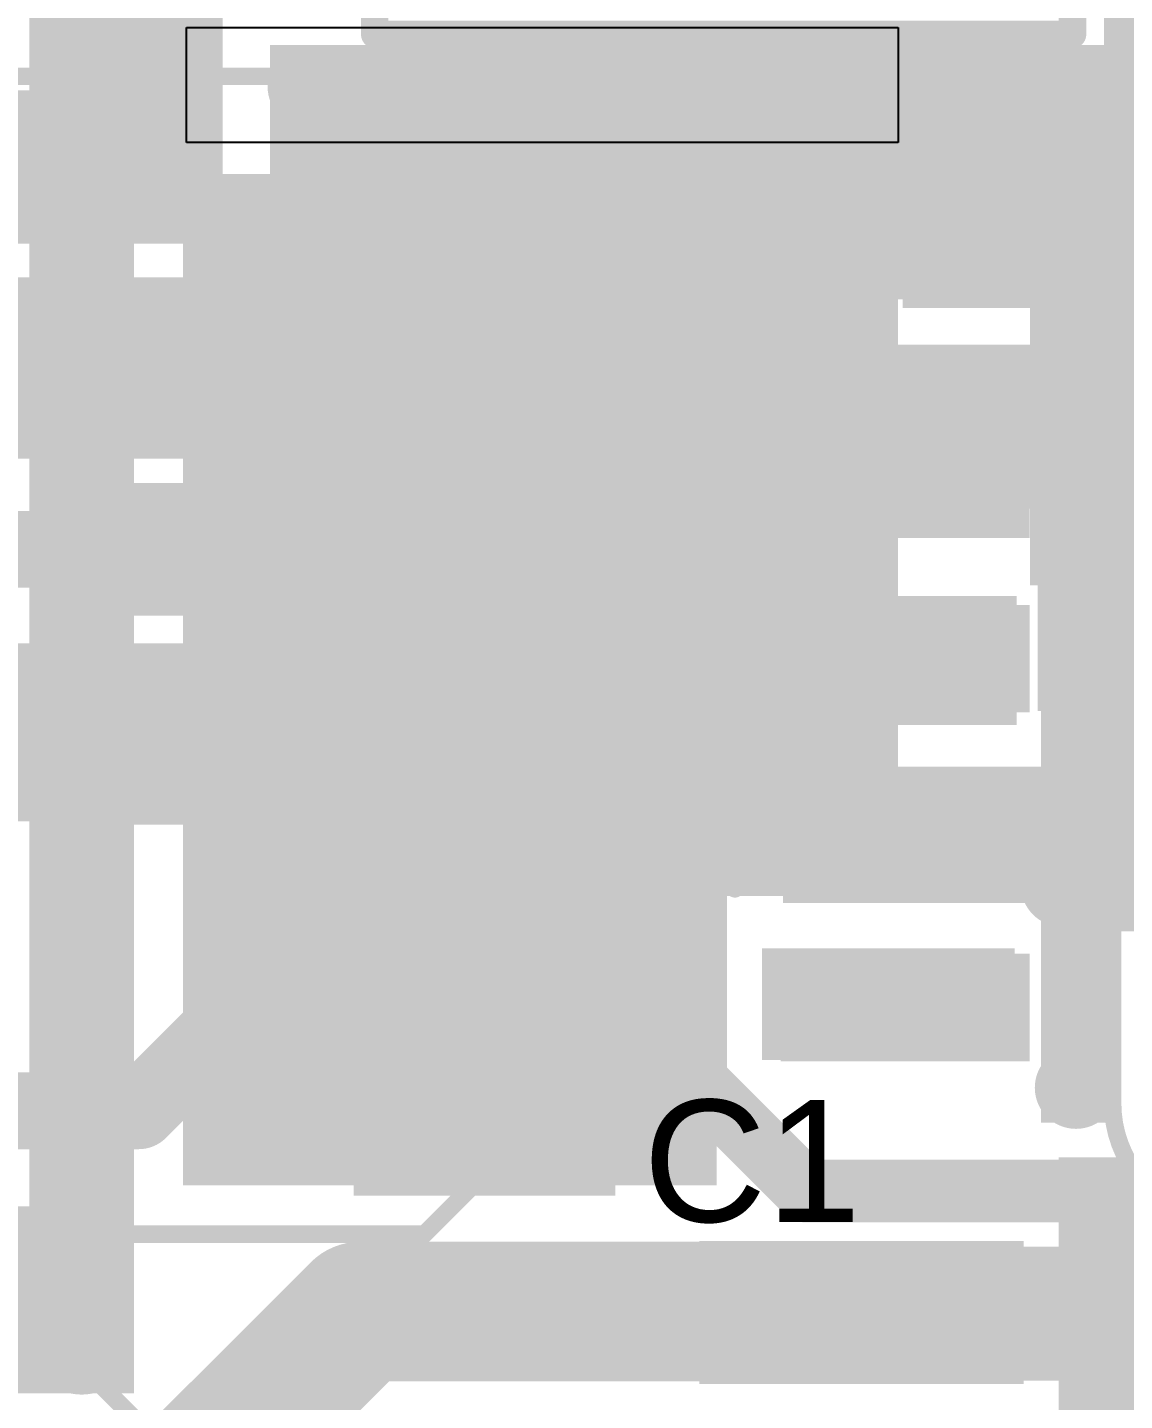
# Model space of a CAD drawing. Header units: millimetres. Extents: x -1.41 to 1.41, y -0.13 to 2.68.
# Drawn here: x -0.0895 to 0.2249, y 1.9223 to 2.316 of the extents above; entities that cross this region are included whole.
import ezdxf

# ---------------------------------------------------------------- set-up
doc = ezdxf.new("R2010")
doc.units = ezdxf.units.MM
doc.header["$MEASUREMENT"] = 0
for name, color, linetype in [('BottomLayer', 5, 'Continuous'), ('BottomPaste', 16, 'Continuous'), ('BottomSolder', 6, 'Continuous'), ('Mechanical2', 216, 'Continuous'), ('MultiLayer', 9, 'Continuous'), ('PadHoleLayer', 156, 'Continuous'), ('TopLayer', 1, 'Continuous'), ('TopOverlay', 2, 'Continuous'), ('TopPaste', 8, 'Continuous'), ('TopSolder', 216, 'Continuous'), ('ViaHoleLayer', 16, 'Continuous')]:
    doc.layers.add(name, color=color, linetype=linetype)
doc.styles.add('Arial', font='', dxfattribs={"height": 0.2})
doc.styles.get('Arial').set_extended_font_data('Arial')

# ---------------------------------------------------------------- blocks, each defined once
blk = doc.blocks.new('EEEFT1H221AP_2')
at = {"layer": 'TopLayer'}
blk.add_hatch(color=1, dxfattribs=at).paths.add_polyline_path([(-0.2185, 0.03937), (-0.06102, 0.03937), (-0.06102, -0.03937), (-0.2185, -0.03937)])
at = {"layer": 'TopPaste'}
blk.add_hatch(color=8, dxfattribs=at).paths.add_polyline_path([(-0.2185, 0.03937), (-0.06102, 0.03937), (-0.06102, -0.03937), (-0.2185, -0.03937)])
at = {"layer": 'TopSolder'}
blk.add_hatch(color=216, dxfattribs=at).paths.add_polyline_path([(-0.2225, 0.04337), (-0.05702, 0.04337), (-0.05702, -0.04337), (-0.2225, -0.04337)])
at = {"layer": 'TopOverlay', "const_width": 0.005}
for points in [[(-0.095, 0.166), (-0.165, 0.096)], [(0.136, 0.166), (-0.095, 0.166)], [(-0.165, 0.096), (-0.165, 0.05)], [(-0.184, 0.067), (-0.184, 0.049)], [(-0.175, 0.058), (-0.193, 0.058)], [(-0.165, -0.05), (-0.165, -0.096)], [(-0.095, -0.166), (-0.165, -0.096)], [(0.136, -0.166), (-0.095, -0.166)]]:
    blk.add_lwpolyline(points, dxfattribs=at)
at = {"layer": 'TopOverlay', "const_width": 0.0025}
for points in [[(-0.09625, 0.166, 1), (-0.09375, 0.166, 1)], [(-0.09625, 0.166, 1), (-0.09375, 0.166, 1)], [(-0.16625, 0.096, 1), (-0.16375, 0.096, 1)], [(-0.16625, 0.096, 1), (-0.16375, 0.096, 1)], [(-0.18525, 0.067, 1), (-0.18275, 0.067, 1)], [(-0.19425, 0.058, 1), (-0.19175, 0.058, 1)], [(-0.17625, 0.058, 1), (-0.17375, 0.058, 1)], [(-0.18525, 0.049, 1), (-0.18275, 0.049, 1)], [(-0.16625, 0.05, 1), (-0.16375, 0.05, 1)], [(-0.16625, -0.05, 1), (-0.16375, -0.05, 1)], [(-0.16625, -0.096, 1), (-0.16375, -0.096, 1)], [(-0.16625, -0.096, 1), (-0.16375, -0.096, 1)], [(-0.09625, -0.166, 1), (-0.09375, -0.166, 1)], [(-0.09625, -0.166, 1), (-0.09375, -0.166, 1)]]:
    blk.add_lwpolyline(points, format="xyb", close=True, dxfattribs=at)
blk = doc.blocks.new('HDR1X2_8')
at = {"layer": 'BottomLayer'}
blk.add_hatch(color=5, dxfattribs=at).paths.add_polyline_path([(-0.02953, 0.02953), (0.02953, 0.02953), (0.02953, -0.02953), (-0.02953, -0.02953)])
h = blk.add_hatch(color=5, dxfattribs=at)
edge = h.paths.add_edge_path()
edge.add_arc((0.1, 0), 0.02953, 0, 360)
at = {"layer": 'BottomSolder'}
blk.add_hatch(color=6, dxfattribs=at).paths.add_polyline_path([(-0.03353, 0.03353), (0.03353, 0.03353), (0.03353, -0.03353), (-0.03353, -0.03353)])
h = blk.add_hatch(color=6, dxfattribs=at)
edge = h.paths.add_edge_path()
edge.add_arc((0.1, 0), 0.03353, 0, 360)
at = {"layer": 'MultiLayer'}
blk.add_hatch(color=9, dxfattribs=at).paths.add_polyline_path([(-0.02953, 0.02953), (0.02953, 0.02953), (0.02953, -0.02953), (-0.02953, -0.02953)])
h = blk.add_hatch(color=9, dxfattribs=at)
edge = h.paths.add_edge_path()
edge.add_arc((0.1, 0), 0.02953, 0, 360)
at = {"layer": 'PadHoleLayer'}
h = blk.add_hatch(color=156, dxfattribs=at)
edge = h.paths.add_edge_path()
edge.add_arc((0, 0), 0.01772, 0, 360)
h = blk.add_hatch(color=156, dxfattribs=at)
edge = h.paths.add_edge_path()
edge.add_arc((0.1, 0), 0.01772, 0, 360)
at = {"layer": 'TopLayer'}
blk.add_hatch(color=1, dxfattribs=at).paths.add_polyline_path([(-0.02953, 0.02953), (0.02953, 0.02953), (0.02953, -0.02953), (-0.02953, -0.02953)])
h = blk.add_hatch(color=1, dxfattribs=at)
edge = h.paths.add_edge_path()
edge.add_arc((0.1, 0), 0.02953, 0, 360)
at = {"layer": 'TopSolder'}
blk.add_hatch(color=216, dxfattribs=at).paths.add_polyline_path([(-0.03353, 0.03353), (0.03353, 0.03353), (0.03353, -0.03353), (-0.03353, -0.03353)])
h = blk.add_hatch(color=216, dxfattribs=at)
edge = h.paths.add_edge_path()
edge.add_arc((0.1, 0), 0.03353, 0, 360)
at = {"layer": 'TopOverlay', "const_width": 0.00787}
for points in [[(-0.05, 0.05), (-0.05, -0.05)], [(0.15, 0.05), (-0.05, 0.05)], [(0.15, 0.05), (0.15, -0.05)], [(0.15, -0.05), (-0.05, -0.05)]]:
    blk.add_lwpolyline(points, dxfattribs=at)
at = {"layer": 'TopOverlay', "const_width": 0.00394}
for points in [[(-0.05197, 0.05, 1), (-0.04803, 0.05, 1)], [(-0.05197, 0.05, 1), (-0.04803, 0.05, 1)], [(0.14803, 0.05, 1), (0.15197, 0.05, 1)], [(0.14803, 0.05, 1), (0.15197, 0.05, 1)], [(-0.05197, -0.05, 1), (-0.04803, -0.05, 1)], [(-0.05197, -0.05, 1), (-0.04803, -0.05, 1)], [(0.14803, -0.05, 1), (0.15197, -0.05, 1)], [(0.14803, -0.05, 1), (0.15197, -0.05, 1)]]:
    blk.add_lwpolyline(points, format="xyb", close=True, dxfattribs=at)
blk = doc.blocks.new('SMA_B_11')
at = {"layer": 'BottomLayer'}
for points in [[(-0.12795, 0.03346), (-0.02953, 0.03346), (-0.02953, -0.03346), (-0.12795, -0.03346)], [(0.02953, 0.03346), (0.12795, 0.03346), (0.12795, -0.03346), (0.02953, -0.03346)]]:
    blk.add_hatch(color=5, dxfattribs=at).paths.add_polyline_path(points)
at = {"layer": 'BottomPaste'}
for points in [[(-0.12795, 0.03346), (-0.02953, 0.03346), (-0.02953, -0.03346), (-0.12795, -0.03346)], [(0.02953, 0.03346), (0.12795, 0.03346), (0.12795, -0.03346), (0.02953, -0.03346)]]:
    blk.add_hatch(color=16, dxfattribs=at).paths.add_polyline_path(points)
at = {"layer": 'BottomSolder'}
for points in [[(-0.13195, 0.03746), (-0.02553, 0.03746), (-0.02553, -0.03746), (-0.13195, -0.03746)], [(0.02553, 0.03746), (0.13195, 0.03746), (0.13195, -0.03746), (0.02553, -0.03746)]]:
    blk.add_hatch(color=6, dxfattribs=at).paths.add_polyline_path(points)
blk = doc.blocks.new('8_HTSOP_J_B_15')
at = {"layer": 'BottomLayer'}
for points in [[(-0.13622, 0.08642), (-0.07283, 0.08642), (-0.07283, 0.06358), (-0.13622, 0.06358)], [(0.07283, 0.08642), (0.13622, 0.08642), (0.13622, 0.06358), (0.07283, 0.06358)], [(0.03937, 0.04921), (0.03937, -0.04921), (-0.03937, -0.04921), (-0.03937, 0.04921)], [(-0.13622, 0.03642), (-0.07283, 0.03642), (-0.07283, 0.01358), (-0.13622, 0.01358)], [(0.07283, 0.03642), (0.13622, 0.03642), (0.13622, 0.01358), (0.07283, 0.01358)], [(-0.13622, -0.01358), (-0.07283, -0.01358), (-0.07283, -0.03642), (-0.13622, -0.03642)], [(0.07283, -0.01358), (0.13622, -0.01358), (0.13622, -0.03642), (0.07283, -0.03642)], [(-0.13622, -0.06358), (-0.07283, -0.06358), (-0.07283, -0.08642), (-0.13622, -0.08642)], [(0.07283, -0.06358), (0.13622, -0.06358), (0.13622, -0.08642), (0.07283, -0.08642)]]:
    blk.add_hatch(color=5, dxfattribs=at).paths.add_polyline_path(points)
at = {"layer": 'BottomPaste'}
for points in [[(-0.13622, 0.08642), (-0.07283, 0.08642), (-0.07283, 0.06358), (-0.13622, 0.06358)], [(0.07283, 0.08642), (0.13622, 0.08642), (0.13622, 0.06358), (0.07283, 0.06358)], [(-0.13622, 0.03642), (-0.07283, 0.03642), (-0.07283, 0.01358), (-0.13622, 0.01358)], [(0.07283, 0.03642), (0.13622, 0.03642), (0.13622, 0.01358), (0.07283, 0.01358)], [(-0.13622, -0.01358), (-0.07283, -0.01358), (-0.07283, -0.03642), (-0.13622, -0.03642)], [(0.07283, -0.01358), (0.13622, -0.01358), (0.13622, -0.03642), (0.07283, -0.03642)], [(-0.13622, -0.06358), (-0.07283, -0.06358), (-0.07283, -0.08642), (-0.13622, -0.08642)], [(0.07283, -0.06358), (0.13622, -0.06358), (0.13622, -0.08642), (0.07283, -0.08642)]]:
    blk.add_hatch(color=16, dxfattribs=at).paths.add_polyline_path(points)
at = {"layer": 'BottomSolder'}
for points in [[(-0.14022, 0.09042), (-0.06883, 0.09042), (-0.06883, 0.05958), (-0.14022, 0.05958)], [(0.06883, 0.09042), (0.14022, 0.09042), (0.14022, 0.05958), (0.06883, 0.05958)], [(0.04337, 0.05321), (0.04337, -0.05321), (-0.04337, -0.05321), (-0.04337, 0.05321)], [(-0.14022, 0.04042), (-0.06883, 0.04042), (-0.06883, 0.00958), (-0.14022, 0.00958)], [(0.06883, 0.04042), (0.14022, 0.04042), (0.14022, 0.00958), (0.06883, 0.00958)], [(-0.14022, -0.00958), (-0.06883, -0.00958), (-0.06883, -0.04042), (-0.14022, -0.04042)], [(0.06883, -0.00958), (0.14022, -0.00958), (0.14022, -0.04042), (0.06883, -0.04042)], [(-0.14022, -0.05958), (-0.06883, -0.05958), (-0.06883, -0.09042), (-0.14022, -0.09042)], [(0.06883, -0.05958), (0.14022, -0.05958), (0.14022, -0.09042), (0.06883, -0.09042)]]:
    blk.add_hatch(color=6, dxfattribs=at).paths.add_polyline_path(points)
at = {"layer": 'BottomPaste'}
for p, q in [((0.025, 0.03032), (-0.025, 0.03032)), ((-0.025, 0.03032), (-0.025, -0.03032)), ((0.025, -0.03032), (0.025, 0.03032)), ((-0.025, -0.03032), (0.025, -0.03032))]:
    blk.add_line(p, q, dxfattribs=at)
blk = doc.blocks.new('C___0603_B_50')
at = {"layer": 'BottomLayer'}
for points in [[(-0.045, -0.0175), (-0.045, 0.0175), (-0.015, 0.0175), (-0.015, -0.0175)], [(0.015, -0.0175), (0.015, 0.0175), (0.045, 0.0175), (0.045, -0.0175)]]:
    blk.add_hatch(color=5, dxfattribs=at).paths.add_polyline_path(points)
at = {"layer": 'BottomPaste'}
for points in [[(-0.045, -0.0175), (-0.045, 0.0175), (-0.015, 0.0175), (-0.015, -0.0175)], [(0.015, -0.0175), (0.015, 0.0175), (0.045, 0.0175), (0.045, -0.0175)]]:
    blk.add_hatch(color=16, dxfattribs=at).paths.add_polyline_path(points)
at = {"layer": 'BottomSolder'}
for points in [[(-0.04736, -0.01986), (-0.04736, 0.01986), (-0.01264, 0.01986), (-0.01264, -0.01986)], [(0.01264, -0.01986), (0.01264, 0.01986), (0.04736, 0.01986), (0.04736, -0.01986)]]:
    blk.add_hatch(color=6, dxfattribs=at).paths.add_polyline_path(points)
blk = doc.blocks.new('C___0402_B_52')
at = {"layer": 'BottomLayer'}
for points in [[(-0.0095, 0.0125), (-0.0095, -0.0125), (-0.0275, -0.0125), (-0.0275, 0.0125)], [(0.0275, 0.0125), (0.0275, -0.0125), (0.0095, -0.0125), (0.0095, 0.0125)]]:
    blk.add_hatch(color=5, dxfattribs=at).paths.add_polyline_path(points)
at = {"layer": 'BottomPaste'}
for points in [[(-0.0095, 0.0125), (-0.0095, -0.0125), (-0.0275, -0.0125), (-0.0275, 0.0125)], [(0.0275, 0.0125), (0.0275, -0.0125), (0.0095, -0.0125), (0.0095, 0.0125)]]:
    blk.add_hatch(color=16, dxfattribs=at).paths.add_polyline_path(points)
at = {"layer": 'BottomSolder'}
for points in [[(-0.00714, 0.01486), (-0.00714, -0.01486), (-0.02986, -0.01486), (-0.02986, 0.01486)], [(0.02986, 0.01486), (0.02986, -0.01486), (0.00714, -0.01486), (0.00714, 0.01486)]]:
    blk.add_hatch(color=6, dxfattribs=at).paths.add_polyline_path(points)
blk = doc.blocks.new('C___0603_B_54')
at = {"layer": 'BottomLayer'}
for points in [[(-0.045, -0.0175), (-0.045, 0.0175), (-0.015, 0.0175), (-0.015, -0.0175)], [(0.015, -0.0175), (0.015, 0.0175), (0.045, 0.0175), (0.045, -0.0175)]]:
    blk.add_hatch(color=5, dxfattribs=at).paths.add_polyline_path(points)
at = {"layer": 'BottomPaste'}
for points in [[(-0.045, -0.0175), (-0.045, 0.0175), (-0.015, 0.0175), (-0.015, -0.0175)], [(0.015, -0.0175), (0.015, 0.0175), (0.045, 0.0175), (0.045, -0.0175)]]:
    blk.add_hatch(color=16, dxfattribs=at).paths.add_polyline_path(points)
at = {"layer": 'BottomSolder'}
for points in [[(-0.04736, -0.01986), (-0.04736, 0.01986), (-0.01264, 0.01986), (-0.01264, -0.01986)], [(0.01264, -0.01986), (0.01264, 0.01986), (0.04736, 0.01986), (0.04736, -0.01986)]]:
    blk.add_hatch(color=6, dxfattribs=at).paths.add_polyline_path(points)
blk = doc.blocks.new('C___0603_B_55')
at = {"layer": 'BottomLayer'}
for points in [[(-0.045, -0.0175), (-0.045, 0.0175), (-0.015, 0.0175), (-0.015, -0.0175)], [(0.015, -0.0175), (0.015, 0.0175), (0.045, 0.0175), (0.045, -0.0175)]]:
    blk.add_hatch(color=5, dxfattribs=at).paths.add_polyline_path(points)
at = {"layer": 'BottomPaste'}
for points in [[(-0.045, -0.0175), (-0.045, 0.0175), (-0.015, 0.0175), (-0.015, -0.0175)], [(0.015, -0.0175), (0.015, 0.0175), (0.045, 0.0175), (0.045, -0.0175)]]:
    blk.add_hatch(color=16, dxfattribs=at).paths.add_polyline_path(points)
at = {"layer": 'BottomSolder'}
for points in [[(-0.04736, -0.01986), (-0.04736, 0.01986), (-0.01264, 0.01986), (-0.01264, -0.01986)], [(0.01264, -0.01986), (0.01264, 0.01986), (0.04736, 0.01986), (0.04736, -0.01986)]]:
    blk.add_hatch(color=6, dxfattribs=at).paths.add_polyline_path(points)
blk = doc.blocks.new('SLF12575T_221M1R3_PF_127')
at = {"layer": 'TopLayer'}
blk.add_hatch(color=1, dxfattribs=at).paths.add_polyline_path([(0.16732, 0.06299), (0.26969, 0.06299), (0.26969, -0.06299), (0.16732, -0.06299)])
at = {"layer": 'TopPaste'}
blk.add_hatch(color=8, dxfattribs=at).paths.add_polyline_path([(0.16732, 0.06299), (0.26969, 0.06299), (0.26969, -0.06299), (0.16732, -0.06299)])
at = {"layer": 'TopSolder'}
blk.add_hatch(color=216, dxfattribs=at).paths.add_polyline_path([(0.16332, 0.06699), (0.27369, 0.06699), (0.27369, -0.06699), (0.16332, -0.06699)])
at = {"layer": 'TopOverlay', "const_width": 0.005}
blk.add_lwpolyline([(0.217, 0.249, -0.414214), (0.25, 0.215)], format="xyb", dxfattribs=at)
for points in [[(0.25, 0.215), (0.25, 0.081)], [(0.25, -0.081), (0.25, -0.215)]]:
    blk.add_lwpolyline(points, dxfattribs=at)
at = {"layer": 'TopOverlay', "const_width": 0.0025}
for points in [[(0.24875, 0.215, 1), (0.25125, 0.215, 1)], [(0.24875, 0.215, 1), (0.25125, 0.215, 1)], [(0.24875, 0.081, 1), (0.25125, 0.081, 1)], [(0.24875, -0.081, 1), (0.25125, -0.081, 1)]]:
    blk.add_lwpolyline(points, format="xyb", close=True, dxfattribs=at)
blk = doc.blocks.new('PRT_10474_129')
at = {"layer": 'TopOverlay', "const_width": 0.005}
for points in [[(-0.318, 0.057), (-0.266, 0.109)], [(-0.318, -0.052), (-0.318, 0.057)]]:
    blk.add_lwpolyline(points, dxfattribs=at)
at = {"layer": 'TopOverlay', "const_width": 0.0025}
blk.add_lwpolyline([(-0.31925, 0.057, 1), (-0.31675, 0.057, 1)], format="xyb", close=True, dxfattribs=at)
blk.add_lwpolyline([(-0.31925, 0.057, 1), (-0.31675, 0.057, 1)], format="xyb", close=True, dxfattribs=at)
blk = doc.blocks.new('R__0603_B_144')
at = {"layer": 'BottomLayer'}
for points in [[(-0.045, -0.0175), (-0.045, 0.0175), (-0.015, 0.0175), (-0.015, -0.0175)], [(0.015, -0.0175), (0.015, 0.0175), (0.045, 0.0175), (0.045, -0.0175)]]:
    blk.add_hatch(color=5, dxfattribs=at).paths.add_polyline_path(points)
at = {"layer": 'BottomPaste'}
for points in [[(-0.045, -0.0175), (-0.045, 0.0175), (-0.015, 0.0175), (-0.015, -0.0175)], [(0.015, -0.0175), (0.015, 0.0175), (0.045, 0.0175), (0.045, -0.0175)]]:
    blk.add_hatch(color=16, dxfattribs=at).paths.add_polyline_path(points)
at = {"layer": 'BottomSolder'}
for points in [[(-0.049, -0.0215), (-0.049, 0.0215), (-0.011, 0.0215), (-0.011, -0.0215)], [(0.011, -0.0215), (0.011, 0.0215), (0.049, 0.0215), (0.049, -0.0215)]]:
    blk.add_hatch(color=6, dxfattribs=at).paths.add_polyline_path(points)
blk = doc.blocks.new('R__0603_B_146')
at = {"layer": 'BottomLayer'}
for points in [[(-0.045, -0.0175), (-0.045, 0.0175), (-0.015, 0.0175), (-0.015, -0.0175)], [(0.015, -0.0175), (0.015, 0.0175), (0.045, 0.0175), (0.045, -0.0175)]]:
    blk.add_hatch(color=5, dxfattribs=at).paths.add_polyline_path(points)
at = {"layer": 'BottomPaste'}
for points in [[(-0.045, -0.0175), (-0.045, 0.0175), (-0.015, 0.0175), (-0.015, -0.0175)], [(0.015, -0.0175), (0.015, 0.0175), (0.045, 0.0175), (0.045, -0.0175)]]:
    blk.add_hatch(color=16, dxfattribs=at).paths.add_polyline_path(points)
at = {"layer": 'BottomSolder'}
for points in [[(-0.049, -0.0215), (-0.049, 0.0215), (-0.011, 0.0215), (-0.011, -0.0215)], [(0.011, -0.0215), (0.011, 0.0215), (0.049, 0.0215), (0.049, -0.0215)]]:
    blk.add_hatch(color=6, dxfattribs=at).paths.add_polyline_path(points)

msp = doc.modelspace()

# ---------------------------------------------------------------- hatches: boundary and pattern name
at = {"layer": 'BottomLayer'}
for points in [[(-0.03355, 2.26727), (-0.03355, 2.36327), (-0.086, 2.36327), (-0.086, 2.26727)], [(-0.02, 2.238), (0.291, 2.238), (0.291, 2.311), (-0.02, 2.311)], [(-0.21171, 2.254), (-0.03371, 2.254), (-0.03371, 2.298), (-0.21171, 2.298)], [(-0.08, 2.28137), (-0.03371, 2.28137), (-0.03371, 2.29802), (-0.08, 2.29802)], [(-0.13071, 2.19237), (-0.03471, 2.19237), (-0.03471, 2.24437), (-0.13071, 2.24437)], [(-0.017, 2.178), (0.22, 2.178), (0.22, 2.225), (-0.017, 2.225)], [(0.201, 2.002), (0.22, 2.002), (0.22, 2.217), (0.201, 2.217)], [(0.004, 1.981), (0.079, 1.981), (0.079, 2.166), (0.004, 2.166)], [(0.086, 2.116), (0.194, 2.116), (0.194, 2.153), (0.086, 2.153)], [(-0.13271, 2.08837), (-0.03671, 2.08837), (-0.03671, 2.13937), (-0.13271, 2.13937)], [(0.127, 2.065), (0.215, 2.065), (0.215, 2.104), (0.127, 2.104)], [(0.121, 2.052), (0.121, 2.01996), (0.19343, 2.01996), (0.19343, 2.052)], [(-0.166, 1.92437), (-0.059, 1.92437), (-0.059, 1.978), (-0.166, 1.978)], [(0.102, 1.928), (0.46829, 1.928), (0.46829, 1.96637), (0.102, 1.96637)], [(-0.21971, 1.92437), (-0.07671, 1.92437), (-0.07671, 1.96), (-0.21971, 1.96)]]:
    msp.add_hatch(color=5, dxfattribs=at).paths.add_polyline_path(points)
h = msp.add_hatch(color=5, dxfattribs=at)
edge = h.paths.add_edge_path()
edge.add_arc((-0.0089, 2.299), 0.01181, 0, 360)
h = msp.add_hatch(color=5, dxfattribs=at)
edge = h.paths.add_edge_path()
edge.add_arc((0.01541, 2.299), 0.01181, 0, 360)
h = msp.add_hatch(color=5, dxfattribs=at)
edge = h.paths.add_edge_path()
edge.add_arc((0.03971, 2.299), 0.01181, 0, 360)
h = msp.add_hatch(color=5, dxfattribs=at)
edge = h.paths.add_edge_path()
edge.add_arc((0.06401, 2.299), 0.01181, 0, 360)
h = msp.add_hatch(color=5, dxfattribs=at)
edge = h.paths.add_edge_path()
edge.add_arc((0.08832, 2.299), 0.01181, 0, 360)
h = msp.add_hatch(color=5, dxfattribs=at)
edge = h.paths.add_edge_path()
edge.add_arc((0.11262, 2.299), 0.01181, 0, 360)
h = msp.add_hatch(color=5, dxfattribs=at)
edge = h.paths.add_edge_path()
edge.add_arc((0.13692, 2.299), 0.01181, 0, 360)
h = msp.add_hatch(color=5, dxfattribs=at)
edge = h.paths.add_edge_path()
edge.add_arc((0.18, 2.209), 0.01181, 0, 360)
h = msp.add_hatch(color=5, dxfattribs=at)
edge = h.paths.add_edge_path()
edge.add_arc((0.01624, 2.14284), 0.01181, 0, 360)
h = msp.add_hatch(color=5, dxfattribs=at)
edge = h.paths.add_edge_path()
edge.add_arc((0.04116, 2.14284), 0.01181, 0, 360)
h = msp.add_hatch(color=5, dxfattribs=at)
edge = h.paths.add_edge_path()
edge.add_arc((0.06608, 2.14284), 0.01181, 0, 360)
h = msp.add_hatch(color=5, dxfattribs=at)
edge = h.paths.add_edge_path()
edge.add_arc((0.01624, 2.11292), 0.01181, 0, 360)
h = msp.add_hatch(color=5, dxfattribs=at)
edge = h.paths.add_edge_path()
edge.add_arc((0.04116, 2.11292), 0.01181, 0, 360)
h = msp.add_hatch(color=5, dxfattribs=at)
edge = h.paths.add_edge_path()
edge.add_arc((0.06608, 2.11292), 0.01181, 0, 360)
h = msp.add_hatch(color=5, dxfattribs=at)
edge = h.paths.add_edge_path()
edge.add_arc((0.207, 2.09383), 0.01181, 0, 360)
h = msp.add_hatch(color=5, dxfattribs=at)
edge = h.paths.add_edge_path()
edge.add_arc((0.01624, 2.084), 0.01181, 0, 360)
h = msp.add_hatch(color=5, dxfattribs=at)
edge = h.paths.add_edge_path()
edge.add_arc((0.04116, 2.084), 0.01181, 0, 360)
h = msp.add_hatch(color=5, dxfattribs=at)
edge = h.paths.add_edge_path()
edge.add_arc((0.06608, 2.084), 0.01181, 0, 360)
h = msp.add_hatch(color=5, dxfattribs=at)
edge = h.paths.add_edge_path()
edge.add_arc((0.207, 2.07), 0.01181, 0, 360)
h = msp.add_hatch(color=5, dxfattribs=at)
edge = h.paths.add_edge_path()
edge.add_arc((0.01624, 2.05708), 0.01181, 0, 360)
h = msp.add_hatch(color=5, dxfattribs=at)
edge = h.paths.add_edge_path()
edge.add_arc((0.04116, 2.05708), 0.01181, 0, 360)
h = msp.add_hatch(color=5, dxfattribs=at)
edge = h.paths.add_edge_path()
edge.add_arc((0.06608, 2.05708), 0.01181, 0, 360)
h = msp.add_hatch(color=5, dxfattribs=at)
edge = h.paths.add_edge_path()
edge.add_arc((0.141, 2.032), 0.01181, 0, 360)
h = msp.add_hatch(color=5, dxfattribs=at)
edge = h.paths.add_edge_path()
edge.add_arc((0.01624, 2.03016), 0.01181, 0, 360)
h = msp.add_hatch(color=5, dxfattribs=at)
edge = h.paths.add_edge_path()
edge.add_arc((0.04116, 2.03016), 0.01181, 0, 360)
h = msp.add_hatch(color=5, dxfattribs=at)
edge = h.paths.add_edge_path()
edge.add_arc((0.06608, 2.03016), 0.01181, 0, 360)
h = msp.add_hatch(color=5, dxfattribs=at)
edge = h.paths.add_edge_path()
edge.add_arc((0.211, 2.012), 0.01181, 0, 360)
h = msp.add_hatch(color=5, dxfattribs=at)
edge = h.paths.add_edge_path()
edge.add_arc((0.01624, 2.00324), 0.01181, 0, 360)
h = msp.add_hatch(color=5, dxfattribs=at)
edge = h.paths.add_edge_path()
edge.add_arc((0.04116, 2.00324), 0.01181, 0, 360)
h = msp.add_hatch(color=5, dxfattribs=at)
edge = h.paths.add_edge_path()
edge.add_arc((0.06608, 2.00324), 0.01181, 0, 360)
h = msp.add_hatch(color=5, dxfattribs=at)
edge = h.paths.add_edge_path()
edge.add_arc((-0.074, 1.963), 0.01181, 0, 360)
h = msp.add_hatch(color=5, dxfattribs=at)
edge = h.paths.add_edge_path()
edge.add_arc((0.12029, 1.94781), 0.01181, 0, 360)
h = msp.add_hatch(color=5, dxfattribs=at)
edge = h.paths.add_edge_path()
edge.add_arc((0.14721, 1.94781), 0.01181, 0, 360)
h = msp.add_hatch(color=5, dxfattribs=at)
edge = h.paths.add_edge_path()
edge.add_arc((0.17413, 1.94781), 0.01181, 0, 360)
h = msp.add_hatch(color=5, dxfattribs=at)
edge = h.paths.add_edge_path()
edge.add_arc((-0.074, 1.939), 0.01181, 0, 360)
at = {"layer": 'BottomSolder'}
h = msp.add_hatch(color=6, dxfattribs=at)
edge = h.paths.add_edge_path()
edge.add_arc((-0.0089, 2.299), 0.00591, 0, 360)
h = msp.add_hatch(color=6, dxfattribs=at)
edge = h.paths.add_edge_path()
edge.add_arc((0.01541, 2.299), 0.00591, 0, 360)
h = msp.add_hatch(color=6, dxfattribs=at)
edge = h.paths.add_edge_path()
edge.add_arc((0.03971, 2.299), 0.00591, 0, 360)
h = msp.add_hatch(color=6, dxfattribs=at)
edge = h.paths.add_edge_path()
edge.add_arc((0.06401, 2.299), 0.00591, 0, 360)
h = msp.add_hatch(color=6, dxfattribs=at)
edge = h.paths.add_edge_path()
edge.add_arc((0.08832, 2.299), 0.00591, 0, 360)
h = msp.add_hatch(color=6, dxfattribs=at)
edge = h.paths.add_edge_path()
edge.add_arc((0.11262, 2.299), 0.00591, 0, 360)
h = msp.add_hatch(color=6, dxfattribs=at)
edge = h.paths.add_edge_path()
edge.add_arc((0.13692, 2.299), 0.00591, 0, 360)
h = msp.add_hatch(color=6, dxfattribs=at)
edge = h.paths.add_edge_path()
edge.add_arc((0.18, 2.209), 0.00591, 0, 360)
h = msp.add_hatch(color=6, dxfattribs=at)
edge = h.paths.add_edge_path()
edge.add_arc((0.01624, 2.14284), 0.00591, 0, 360)
h = msp.add_hatch(color=6, dxfattribs=at)
edge = h.paths.add_edge_path()
edge.add_arc((0.04116, 2.14284), 0.00591, 0, 360)
h = msp.add_hatch(color=6, dxfattribs=at)
edge = h.paths.add_edge_path()
edge.add_arc((0.06608, 2.14284), 0.00591, 0, 360)
h = msp.add_hatch(color=6, dxfattribs=at)
edge = h.paths.add_edge_path()
edge.add_arc((0.01624, 2.11292), 0.00591, 0, 360)
h = msp.add_hatch(color=6, dxfattribs=at)
edge = h.paths.add_edge_path()
edge.add_arc((0.04116, 2.11292), 0.00591, 0, 360)
h = msp.add_hatch(color=6, dxfattribs=at)
edge = h.paths.add_edge_path()
edge.add_arc((0.06608, 2.11292), 0.00591, 0, 360)
h = msp.add_hatch(color=6, dxfattribs=at)
edge = h.paths.add_edge_path()
edge.add_arc((0.207, 2.09383), 0.00591, 0, 360)
h = msp.add_hatch(color=6, dxfattribs=at)
edge = h.paths.add_edge_path()
edge.add_arc((0.01624, 2.084), 0.00591, 0, 360)
h = msp.add_hatch(color=6, dxfattribs=at)
edge = h.paths.add_edge_path()
edge.add_arc((0.04116, 2.084), 0.00591, 0, 360)
h = msp.add_hatch(color=6, dxfattribs=at)
edge = h.paths.add_edge_path()
edge.add_arc((0.06608, 2.084), 0.00591, 0, 360)
h = msp.add_hatch(color=6, dxfattribs=at)
edge = h.paths.add_edge_path()
edge.add_arc((0.207, 2.07), 0.00591, 0, 360)
h = msp.add_hatch(color=6, dxfattribs=at)
edge = h.paths.add_edge_path()
edge.add_arc((0.01624, 2.05708), 0.00591, 0, 360)
h = msp.add_hatch(color=6, dxfattribs=at)
edge = h.paths.add_edge_path()
edge.add_arc((0.04116, 2.05708), 0.00591, 0, 360)
h = msp.add_hatch(color=6, dxfattribs=at)
edge = h.paths.add_edge_path()
edge.add_arc((0.06608, 2.05708), 0.00591, 0, 360)
h = msp.add_hatch(color=6, dxfattribs=at)
edge = h.paths.add_edge_path()
edge.add_arc((0.01624, 2.03016), 0.00591, 0, 360)
h = msp.add_hatch(color=6, dxfattribs=at)
edge = h.paths.add_edge_path()
edge.add_arc((0.04116, 2.03016), 0.00591, 0, 360)
h = msp.add_hatch(color=6, dxfattribs=at)
edge = h.paths.add_edge_path()
edge.add_arc((0.06608, 2.03016), 0.00591, 0, 360)
h = msp.add_hatch(color=6, dxfattribs=at)
edge = h.paths.add_edge_path()
edge.add_arc((0.141, 2.032), 0.00591, 0, 360)
h = msp.add_hatch(color=6, dxfattribs=at)
edge = h.paths.add_edge_path()
edge.add_arc((0.211, 2.012), 0.00591, 0, 360)
h = msp.add_hatch(color=6, dxfattribs=at)
edge = h.paths.add_edge_path()
edge.add_arc((0.01624, 2.00324), 0.00591, 0, 360)
h = msp.add_hatch(color=6, dxfattribs=at)
edge = h.paths.add_edge_path()
edge.add_arc((0.04116, 2.00324), 0.00591, 0, 360)
h = msp.add_hatch(color=6, dxfattribs=at)
edge = h.paths.add_edge_path()
edge.add_arc((0.06608, 2.00324), 0.00591, 0, 360)
h = msp.add_hatch(color=6, dxfattribs=at)
edge = h.paths.add_edge_path()
edge.add_arc((-0.074, 1.963), 0.00591, 0, 360)
h = msp.add_hatch(color=6, dxfattribs=at)
edge = h.paths.add_edge_path()
edge.add_arc((0.12029, 1.94781), 0.00591, 0, 360)
h = msp.add_hatch(color=6, dxfattribs=at)
edge = h.paths.add_edge_path()
edge.add_arc((0.14721, 1.94781), 0.00591, 0, 360)
h = msp.add_hatch(color=6, dxfattribs=at)
edge = h.paths.add_edge_path()
edge.add_arc((0.17413, 1.94781), 0.00591, 0, 360)
h = msp.add_hatch(color=6, dxfattribs=at)
edge = h.paths.add_edge_path()
edge.add_arc((-0.074, 1.939), 0.00591, 0, 360)
at = {"layer": 'TopLayer'}
for points in [[(0.219, 2.308), (0.304, 2.308), (0.304, 2.499), (0.219, 2.499)], [(0.2, 2.12), (0.347, 2.12), (0.347, 2.293), (0.2, 2.293)], [(-0.045, 2.067), (0.16, 2.067), (0.16, 2.274), (-0.045, 2.274)], [(-0.045, 1.984), (0.108, 1.984), (0.108, 2.082), (-0.045, 2.082)], [(0.29, 1.748), (0.29, 1.992), (0.206, 1.992), (0.206, 1.748)], [(0.103, 1.927), (0.196, 1.927), (0.196, 1.968), (0.103, 1.968)]]:
    msp.add_hatch(color=1, dxfattribs=at).paths.add_polyline_path(points)
h = msp.add_hatch(color=1, dxfattribs=at)
edge = h.paths.add_edge_path()
edge.add_arc((-0.0089, 2.299), 0.01181, 0, 360)
h = msp.add_hatch(color=1, dxfattribs=at)
edge = h.paths.add_edge_path()
edge.add_arc((0.01541, 2.299), 0.01181, 0, 360)
h = msp.add_hatch(color=1, dxfattribs=at)
edge = h.paths.add_edge_path()
edge.add_arc((0.03971, 2.299), 0.01181, 0, 360)
h = msp.add_hatch(color=1, dxfattribs=at)
edge = h.paths.add_edge_path()
edge.add_arc((0.06401, 2.299), 0.01181, 0, 360)
h = msp.add_hatch(color=1, dxfattribs=at)
edge = h.paths.add_edge_path()
edge.add_arc((0.08832, 2.299), 0.01181, 0, 360)
h = msp.add_hatch(color=1, dxfattribs=at)
edge = h.paths.add_edge_path()
edge.add_arc((0.11262, 2.299), 0.01181, 0, 360)
h = msp.add_hatch(color=1, dxfattribs=at)
edge = h.paths.add_edge_path()
edge.add_arc((0.13692, 2.299), 0.01181, 0, 360)
h = msp.add_hatch(color=1, dxfattribs=at)
edge = h.paths.add_edge_path()
edge.add_arc((0.18, 2.209), 0.01181, 0, 360)
h = msp.add_hatch(color=1, dxfattribs=at)
edge = h.paths.add_edge_path()
edge.add_arc((0.01624, 2.14284), 0.01181, 0, 360)
h = msp.add_hatch(color=1, dxfattribs=at)
edge = h.paths.add_edge_path()
edge.add_arc((0.04116, 2.14284), 0.01181, 0, 360)
h = msp.add_hatch(color=1, dxfattribs=at)
edge = h.paths.add_edge_path()
edge.add_arc((0.06608, 2.14284), 0.01181, 0, 360)
h = msp.add_hatch(color=1, dxfattribs=at)
edge = h.paths.add_edge_path()
edge.add_arc((0.01624, 2.11292), 0.01181, 0, 360)
h = msp.add_hatch(color=1, dxfattribs=at)
edge = h.paths.add_edge_path()
edge.add_arc((0.04116, 2.11292), 0.01181, 0, 360)
h = msp.add_hatch(color=1, dxfattribs=at)
edge = h.paths.add_edge_path()
edge.add_arc((0.06608, 2.11292), 0.01181, 0, 360)
h = msp.add_hatch(color=1, dxfattribs=at)
edge = h.paths.add_edge_path()
edge.add_arc((0.207, 2.09383), 0.01181, 0, 360)
h = msp.add_hatch(color=1, dxfattribs=at)
edge = h.paths.add_edge_path()
edge.add_arc((0.01624, 2.084), 0.01181, 0, 360)
h = msp.add_hatch(color=1, dxfattribs=at)
edge = h.paths.add_edge_path()
edge.add_arc((0.04116, 2.084), 0.01181, 0, 360)
h = msp.add_hatch(color=1, dxfattribs=at)
edge = h.paths.add_edge_path()
edge.add_arc((0.06608, 2.084), 0.01181, 0, 360)
h = msp.add_hatch(color=1, dxfattribs=at)
edge = h.paths.add_edge_path()
edge.add_arc((0.207, 2.07), 0.01181, 0, 360)
h = msp.add_hatch(color=1, dxfattribs=at)
edge = h.paths.add_edge_path()
edge.add_arc((0.01624, 2.05708), 0.01181, 0, 360)
h = msp.add_hatch(color=1, dxfattribs=at)
edge = h.paths.add_edge_path()
edge.add_arc((0.04116, 2.05708), 0.01181, 0, 360)
h = msp.add_hatch(color=1, dxfattribs=at)
edge = h.paths.add_edge_path()
edge.add_arc((0.06608, 2.05708), 0.01181, 0, 360)
h = msp.add_hatch(color=1, dxfattribs=at)
edge = h.paths.add_edge_path()
edge.add_arc((0.141, 2.032), 0.01181, 0, 360)
h = msp.add_hatch(color=1, dxfattribs=at)
edge = h.paths.add_edge_path()
edge.add_arc((0.01624, 2.03016), 0.01181, 0, 360)
h = msp.add_hatch(color=1, dxfattribs=at)
edge = h.paths.add_edge_path()
edge.add_arc((0.04116, 2.03016), 0.01181, 0, 360)
h = msp.add_hatch(color=1, dxfattribs=at)
edge = h.paths.add_edge_path()
edge.add_arc((0.06608, 2.03016), 0.01181, 0, 360)
h = msp.add_hatch(color=1, dxfattribs=at)
edge = h.paths.add_edge_path()
edge.add_arc((0.211, 2.012), 0.01181, 0, 360)
h = msp.add_hatch(color=1, dxfattribs=at)
edge = h.paths.add_edge_path()
edge.add_arc((0.01624, 2.00324), 0.01181, 0, 360)
h = msp.add_hatch(color=1, dxfattribs=at)
edge = h.paths.add_edge_path()
edge.add_arc((0.04116, 2.00324), 0.01181, 0, 360)
h = msp.add_hatch(color=1, dxfattribs=at)
edge = h.paths.add_edge_path()
edge.add_arc((0.06608, 2.00324), 0.01181, 0, 360)
h = msp.add_hatch(color=1, dxfattribs=at)
edge = h.paths.add_edge_path()
edge.add_arc((-0.074, 1.963), 0.01181, 0, 360)
h = msp.add_hatch(color=1, dxfattribs=at)
edge = h.paths.add_edge_path()
edge.add_arc((0.12029, 1.94781), 0.01181, 0, 360)
h = msp.add_hatch(color=1, dxfattribs=at)
edge = h.paths.add_edge_path()
edge.add_arc((0.14721, 1.94781), 0.01181, 0, 360)
h = msp.add_hatch(color=1, dxfattribs=at)
edge = h.paths.add_edge_path()
edge.add_arc((0.17413, 1.94781), 0.01181, 0, 360)
h = msp.add_hatch(color=1, dxfattribs=at)
edge = h.paths.add_edge_path()
edge.add_arc((-0.074, 1.939), 0.01181, 0, 360)
at = {"layer": 'TopSolder'}
h = msp.add_hatch(color=216, dxfattribs=at)
edge = h.paths.add_edge_path()
edge.add_arc((-0.0089, 2.299), 0.00591, 0, 360)
h = msp.add_hatch(color=216, dxfattribs=at)
edge = h.paths.add_edge_path()
edge.add_arc((0.01541, 2.299), 0.00591, 0, 360)
h = msp.add_hatch(color=216, dxfattribs=at)
edge = h.paths.add_edge_path()
edge.add_arc((0.03971, 2.299), 0.00591, 0, 360)
h = msp.add_hatch(color=216, dxfattribs=at)
edge = h.paths.add_edge_path()
edge.add_arc((0.06401, 2.299), 0.00591, 0, 360)
h = msp.add_hatch(color=216, dxfattribs=at)
edge = h.paths.add_edge_path()
edge.add_arc((0.08832, 2.299), 0.00591, 0, 360)
h = msp.add_hatch(color=216, dxfattribs=at)
edge = h.paths.add_edge_path()
edge.add_arc((0.11262, 2.299), 0.00591, 0, 360)
h = msp.add_hatch(color=216, dxfattribs=at)
edge = h.paths.add_edge_path()
edge.add_arc((0.13692, 2.299), 0.00591, 0, 360)
h = msp.add_hatch(color=216, dxfattribs=at)
edge = h.paths.add_edge_path()
edge.add_arc((0.18, 2.209), 0.00591, 0, 360)
h = msp.add_hatch(color=216, dxfattribs=at)
edge = h.paths.add_edge_path()
edge.add_arc((0.01624, 2.14284), 0.00591, 0, 360)
h = msp.add_hatch(color=216, dxfattribs=at)
edge = h.paths.add_edge_path()
edge.add_arc((0.04116, 2.14284), 0.00591, 0, 360)
h = msp.add_hatch(color=216, dxfattribs=at)
edge = h.paths.add_edge_path()
edge.add_arc((0.06608, 2.14284), 0.00591, 0, 360)
h = msp.add_hatch(color=216, dxfattribs=at)
edge = h.paths.add_edge_path()
edge.add_arc((0.01624, 2.11292), 0.00591, 0, 360)
h = msp.add_hatch(color=216, dxfattribs=at)
edge = h.paths.add_edge_path()
edge.add_arc((0.04116, 2.11292), 0.00591, 0, 360)
h = msp.add_hatch(color=216, dxfattribs=at)
edge = h.paths.add_edge_path()
edge.add_arc((0.06608, 2.11292), 0.00591, 0, 360)
h = msp.add_hatch(color=216, dxfattribs=at)
edge = h.paths.add_edge_path()
edge.add_arc((0.207, 2.09383), 0.00591, 0, 360)
h = msp.add_hatch(color=216, dxfattribs=at)
edge = h.paths.add_edge_path()
edge.add_arc((0.01624, 2.084), 0.00591, 0, 360)
h = msp.add_hatch(color=216, dxfattribs=at)
edge = h.paths.add_edge_path()
edge.add_arc((0.04116, 2.084), 0.00591, 0, 360)
h = msp.add_hatch(color=216, dxfattribs=at)
edge = h.paths.add_edge_path()
edge.add_arc((0.06608, 2.084), 0.00591, 0, 360)
h = msp.add_hatch(color=216, dxfattribs=at)
edge = h.paths.add_edge_path()
edge.add_arc((0.207, 2.07), 0.00591, 0, 360)
h = msp.add_hatch(color=216, dxfattribs=at)
edge = h.paths.add_edge_path()
edge.add_arc((0.01624, 2.05708), 0.00591, 0, 360)
h = msp.add_hatch(color=216, dxfattribs=at)
edge = h.paths.add_edge_path()
edge.add_arc((0.04116, 2.05708), 0.00591, 0, 360)
h = msp.add_hatch(color=216, dxfattribs=at)
edge = h.paths.add_edge_path()
edge.add_arc((0.06608, 2.05708), 0.00591, 0, 360)
h = msp.add_hatch(color=216, dxfattribs=at)
edge = h.paths.add_edge_path()
edge.add_arc((0.01624, 2.03016), 0.00591, 0, 360)
h = msp.add_hatch(color=216, dxfattribs=at)
edge = h.paths.add_edge_path()
edge.add_arc((0.04116, 2.03016), 0.00591, 0, 360)
h = msp.add_hatch(color=216, dxfattribs=at)
edge = h.paths.add_edge_path()
edge.add_arc((0.06608, 2.03016), 0.00591, 0, 360)
h = msp.add_hatch(color=216, dxfattribs=at)
edge = h.paths.add_edge_path()
edge.add_arc((0.141, 2.032), 0.00591, 0, 360)
h = msp.add_hatch(color=216, dxfattribs=at)
edge = h.paths.add_edge_path()
edge.add_arc((0.211, 2.012), 0.00591, 0, 360)
h = msp.add_hatch(color=216, dxfattribs=at)
edge = h.paths.add_edge_path()
edge.add_arc((0.01624, 2.00324), 0.00591, 0, 360)
h = msp.add_hatch(color=216, dxfattribs=at)
edge = h.paths.add_edge_path()
edge.add_arc((0.04116, 2.00324), 0.00591, 0, 360)
h = msp.add_hatch(color=216, dxfattribs=at)
edge = h.paths.add_edge_path()
edge.add_arc((0.06608, 2.00324), 0.00591, 0, 360)
h = msp.add_hatch(color=216, dxfattribs=at)
edge = h.paths.add_edge_path()
edge.add_arc((-0.074, 1.963), 0.00591, 0, 360)
h = msp.add_hatch(color=216, dxfattribs=at)
edge = h.paths.add_edge_path()
edge.add_arc((0.12029, 1.94781), 0.00591, 0, 360)
h = msp.add_hatch(color=216, dxfattribs=at)
edge = h.paths.add_edge_path()
edge.add_arc((0.14721, 1.94781), 0.00591, 0, 360)
h = msp.add_hatch(color=216, dxfattribs=at)
edge = h.paths.add_edge_path()
edge.add_arc((0.17413, 1.94781), 0.00591, 0, 360)
h = msp.add_hatch(color=216, dxfattribs=at)
edge = h.paths.add_edge_path()
edge.add_arc((-0.074, 1.939), 0.00591, 0, 360)
at = {"layer": 'ViaHoleLayer'}
h = msp.add_hatch(color=16, dxfattribs=at)
edge = h.paths.add_edge_path()
edge.add_arc((-0.0089, 2.299), 0.00591, 0, 360)
h = msp.add_hatch(color=16, dxfattribs=at)
edge = h.paths.add_edge_path()
edge.add_arc((0.01541, 2.299), 0.00591, 0, 360)
h = msp.add_hatch(color=16, dxfattribs=at)
edge = h.paths.add_edge_path()
edge.add_arc((0.03971, 2.299), 0.00591, 0, 360)
h = msp.add_hatch(color=16, dxfattribs=at)
edge = h.paths.add_edge_path()
edge.add_arc((0.06401, 2.299), 0.00591, 0, 360)
h = msp.add_hatch(color=16, dxfattribs=at)
edge = h.paths.add_edge_path()
edge.add_arc((0.08832, 2.299), 0.00591, 0, 360)
h = msp.add_hatch(color=16, dxfattribs=at)
edge = h.paths.add_edge_path()
edge.add_arc((0.11262, 2.299), 0.00591, 0, 360)
h = msp.add_hatch(color=16, dxfattribs=at)
edge = h.paths.add_edge_path()
edge.add_arc((0.13692, 2.299), 0.00591, 0, 360)
h = msp.add_hatch(color=16, dxfattribs=at)
edge = h.paths.add_edge_path()
edge.add_arc((0.18, 2.209), 0.00591, 0, 360)
h = msp.add_hatch(color=16, dxfattribs=at)
edge = h.paths.add_edge_path()
edge.add_arc((0.01624, 2.14284), 0.00591, 0, 360)
h = msp.add_hatch(color=16, dxfattribs=at)
edge = h.paths.add_edge_path()
edge.add_arc((0.04116, 2.14284), 0.00591, 0, 360)
h = msp.add_hatch(color=16, dxfattribs=at)
edge = h.paths.add_edge_path()
edge.add_arc((0.06608, 2.14284), 0.00591, 0, 360)
h = msp.add_hatch(color=16, dxfattribs=at)
edge = h.paths.add_edge_path()
edge.add_arc((0.01624, 2.11292), 0.00591, 0, 360)
h = msp.add_hatch(color=16, dxfattribs=at)
edge = h.paths.add_edge_path()
edge.add_arc((0.04116, 2.11292), 0.00591, 0, 360)
h = msp.add_hatch(color=16, dxfattribs=at)
edge = h.paths.add_edge_path()
edge.add_arc((0.06608, 2.11292), 0.00591, 0, 360)
h = msp.add_hatch(color=16, dxfattribs=at)
edge = h.paths.add_edge_path()
edge.add_arc((0.207, 2.09383), 0.00591, 0, 360)
h = msp.add_hatch(color=16, dxfattribs=at)
edge = h.paths.add_edge_path()
edge.add_arc((0.01624, 2.084), 0.00591, 0, 360)
h = msp.add_hatch(color=16, dxfattribs=at)
edge = h.paths.add_edge_path()
edge.add_arc((0.04116, 2.084), 0.00591, 0, 360)
h = msp.add_hatch(color=16, dxfattribs=at)
edge = h.paths.add_edge_path()
edge.add_arc((0.06608, 2.084), 0.00591, 0, 360)
h = msp.add_hatch(color=16, dxfattribs=at)
edge = h.paths.add_edge_path()
edge.add_arc((0.207, 2.07), 0.00591, 0, 360)
h = msp.add_hatch(color=16, dxfattribs=at)
edge = h.paths.add_edge_path()
edge.add_arc((0.01624, 2.05708), 0.00591, 0, 360)
h = msp.add_hatch(color=16, dxfattribs=at)
edge = h.paths.add_edge_path()
edge.add_arc((0.04116, 2.05708), 0.00591, 0, 360)
h = msp.add_hatch(color=16, dxfattribs=at)
edge = h.paths.add_edge_path()
edge.add_arc((0.06608, 2.05708), 0.00591, 0, 360)
h = msp.add_hatch(color=16, dxfattribs=at)
edge = h.paths.add_edge_path()
edge.add_arc((0.01624, 2.03016), 0.00591, 0, 360)
h = msp.add_hatch(color=16, dxfattribs=at)
edge = h.paths.add_edge_path()
edge.add_arc((0.04116, 2.03016), 0.00591, 0, 360)
h = msp.add_hatch(color=16, dxfattribs=at)
edge = h.paths.add_edge_path()
edge.add_arc((0.06608, 2.03016), 0.00591, 0, 360)
h = msp.add_hatch(color=16, dxfattribs=at)
edge = h.paths.add_edge_path()
edge.add_arc((0.141, 2.032), 0.00591, 0, 360)
h = msp.add_hatch(color=16, dxfattribs=at)
edge = h.paths.add_edge_path()
edge.add_arc((0.211, 2.012), 0.00591, 0, 360)
h = msp.add_hatch(color=16, dxfattribs=at)
edge = h.paths.add_edge_path()
edge.add_arc((0.01624, 2.00324), 0.00591, 0, 360)
h = msp.add_hatch(color=16, dxfattribs=at)
edge = h.paths.add_edge_path()
edge.add_arc((0.04116, 2.00324), 0.00591, 0, 360)
h = msp.add_hatch(color=16, dxfattribs=at)
edge = h.paths.add_edge_path()
edge.add_arc((0.06608, 2.00324), 0.00591, 0, 360)
h = msp.add_hatch(color=16, dxfattribs=at)
edge = h.paths.add_edge_path()
edge.add_arc((-0.074, 1.963), 0.00591, 0, 360)
h = msp.add_hatch(color=16, dxfattribs=at)
edge = h.paths.add_edge_path()
edge.add_arc((0.12029, 1.94781), 0.00591, 0, 360)
h = msp.add_hatch(color=16, dxfattribs=at)
edge = h.paths.add_edge_path()
edge.add_arc((0.14721, 1.94781), 0.00591, 0, 360)
h = msp.add_hatch(color=16, dxfattribs=at)
edge = h.paths.add_edge_path()
edge.add_arc((0.17413, 1.94781), 0.00591, 0, 360)
h = msp.add_hatch(color=16, dxfattribs=at)
edge = h.paths.add_edge_path()
edge.add_arc((-0.074, 1.939), 0.00591, 0, 360)

# ---------------------------------------------------------------- linework, layer by layer
at = {"layer": 'BottomLayer'}
for points, const_width in [([(0.02424, 2.29176), (0.026, 2.29)], 0.02), ([(0.025, 2.289), (0.026, 2.29)], 0.02), ([(0.025, 2.287), (0.025, 2.289)], 0.02), ([(-0.05671, 2.28137), (-0.05421, 2.28137)], 0.022), ([(0.182, 2.206), (0.207, 2.206)], 0.012), ([(0.207, 2.206), (0.20835, 2.20465)], 0.012), ([(0.20835, 2.10383), (0.20835, 2.20465)], 0.012), ([(0.162, 2.185), (0.204, 2.185)], 0.01), ([(0.204, 2.185), (0.206, 2.183)], 0.01), ([(-0.14363, 2.16637), (-0.05771, 2.16637)], 0.022), ([(-0.05771, 2.16637), (-0.05371, 2.16237)], 0.022), ([(-0.05371, 2.16237), (-0.02864, 2.16237)], 0.022), ([(-0.02864, 2.16237), (-0.015, 2.14873)], 0.022), ([(-0.015, 2.048), (-0.015, 2.14873)], 0.022), ([(0.096, 2.1345), (0.09625, 2.13475)], 0.008), ([(0.09625, 2.13475), (0.16175, 2.13475)], 0.008), ([(0.16175, 2.13475), (0.162, 2.135)], 0.008), ([(-0.1051, 2.1151), (-0.06704, 2.1151)], 0.022), ([(-0.06704, 2.1151), (-0.06371, 2.11177)], 0.022), ([(0.102, 2.014), (0.102, 2.0975)], 0.018), ([(0.1915, 2.0845), (0.206, 2.099)], 0.01), ([(0.171, 2.0845), (0.1915, 2.0845)], 0.01), ([(-0.05763, 2.00537), (-0.015, 2.048)], 0.022), ([(0.141, 2.032), (0.144, 2.035)], 0.01), ([(0.144, 2.035), (0.162, 2.035)], 0.01), ([(0.102, 2.014), (0.13363, 1.98237)], 0.018), ([(-0.1342, 2.00537), (-0.05763, 2.00537)], 0.022), ([(0.13363, 1.98237), (0.28737, 1.98237)], 0.018)]:
    msp.add_lwpolyline(points, dxfattribs=dict(at, const_width=const_width))
for points, const_width in [([(0.01924, 2.29176, 1), (0.02924, 2.29176, 1)], 0.01), ([(0.021, 2.29, 1), (0.031, 2.29, 1)], 0.01), ([(0.021, 2.29, 1), (0.031, 2.29, 1)], 0.01), ([(0.02, 2.289, 1), (0.03, 2.289, 1)], 0.01), ([(0.02, 2.289, 1), (0.03, 2.289, 1)], 0.01), ([(0.02, 2.287, 1), (0.03, 2.287, 1)], 0.01), ([(-0.06221, 2.28137, 1), (-0.05121, 2.28137, 1)], 0.011), ([(-0.05971, 2.28137, 1), (-0.04871, 2.28137, 1)], 0.011), ([(0.179, 2.206, 1), (0.185, 2.206, 1)], 0.006), ([(0.204, 2.206, 1), (0.21, 2.206, 1)], 0.006), ([(0.204, 2.206, 1), (0.21, 2.206, 1)], 0.006), ([(0.20535, 2.20465, 1), (0.21135, 2.20465, 1)], 0.006), ([(0.20535, 2.20465, 1), (0.21135, 2.20465, 1)], 0.006), ([(0.1595, 2.185, 1), (0.1645, 2.185, 1)], 0.005), ([(0.2015, 2.185, 1), (0.2065, 2.185, 1)], 0.005), ([(0.2015, 2.185, 1), (0.2065, 2.185, 1)], 0.005), ([(0.2035, 2.183, 1), (0.2085, 2.183, 1)], 0.005), ([(-0.06321, 2.16637, 1), (-0.05221, 2.16637, 1)], 0.011), ([(-0.06321, 2.16637, 1), (-0.05221, 2.16637, 1)], 0.011), ([(-0.05921, 2.16237, 1), (-0.04821, 2.16237, 1)], 0.011), ([(-0.05921, 2.16237, 1), (-0.04821, 2.16237, 1)], 0.011), ([(-0.03414, 2.16237, 1), (-0.02314, 2.16237, 1)], 0.011), ([(-0.03414, 2.16237, 1), (-0.02314, 2.16237, 1)], 0.011), ([(-0.0205, 2.14873, 1), (-0.0095, 2.14873, 1)], 0.011), ([(-0.0205, 2.14873, 1), (-0.0095, 2.14873, 1)], 0.011), ([(0.094, 2.1345, 1), (0.098, 2.1345, 1)], 0.004), ([(0.09425, 2.13475, 1), (0.09825, 2.13475, 1)], 0.004), ([(0.09425, 2.13475, 1), (0.09825, 2.13475, 1)], 0.004), ([(0.15975, 2.13475, 1), (0.16375, 2.13475, 1)], 0.004), ([(0.15975, 2.13475, 1), (0.16375, 2.13475, 1)], 0.004), ([(0.16, 2.135, 1), (0.164, 2.135, 1)], 0.004), ([(-0.07254, 2.1151, 1), (-0.06154, 2.1151, 1)], 0.011), ([(-0.07254, 2.1151, 1), (-0.06154, 2.1151, 1)], 0.011), ([(-0.06921, 2.11177, 1), (-0.05821, 2.11177, 1)], 0.011), ([(0.0975, 2.0975, 1), (0.1065, 2.0975, 1)], 0.009), ([(0.20535, 2.10383, 1), (0.21135, 2.10383, 1)], 0.006), ([(0.2035, 2.099, 1), (0.2085, 2.099, 1)], 0.005), ([(0.1685, 2.0845, 1), (0.1735, 2.0845, 1)], 0.005), ([(0.189, 2.0845, 1), (0.194, 2.0845, 1)], 0.005), ([(0.189, 2.0845, 1), (0.194, 2.0845, 1)], 0.005), ([(-0.0205, 2.048, 1), (-0.0095, 2.048, 1)], 0.011), ([(-0.0205, 2.048, 1), (-0.0095, 2.048, 1)], 0.011), ([(0.1415, 2.035, 1), (0.1465, 2.035, 1)], 0.005), ([(0.1415, 2.035, 1), (0.1465, 2.035, 1)], 0.005), ([(0.1595, 2.035, 1), (0.1645, 2.035, 1)], 0.005), ([(0.1385, 2.032, 1), (0.1435, 2.032, 1)], 0.005), ([(0.0975, 2.014, 1), (0.1065, 2.014, 1)], 0.009), ([(0.0975, 2.014, 1), (0.1065, 2.014, 1)], 0.009), ([(-0.06313, 2.00537, 1), (-0.05213, 2.00537, 1)], 0.011), ([(-0.06313, 2.00537, 1), (-0.05213, 2.00537, 1)], 0.011), ([(0.12913, 1.98237, 1), (0.13813, 1.98237, 1)], 0.009), ([(0.12913, 1.98237, 1), (0.13813, 1.98237, 1)], 0.009)]:
    msp.add_lwpolyline(points, format="xyb", close=True, dxfattribs=dict(at, const_width=const_width))
at = {"layer": 'Mechanical2', "const_width": 0.015}
msp.add_lwpolyline([(1.39764, 1.27953, 1), (-1.39764, 1.27953, 1)], format="xyb", close=True, dxfattribs=at)
at = {"layer": 'TopLayer'}
for p, q in [((-0.044, 2.283), (-0.044, 2.316)), ((-0.044, 2.316), (0.16, 2.316)), ((0.16, 2.316), (0.16, 2.283)), ((0.16, 2.283), (-0.044, 2.283))]:
    msp.add_line(p, q, dxfattribs=at)
for points, const_width in [([(-0.074, 1.963), (-0.074, 2.38)], 0.03), ([(0.09502, 2.1525), (0.13174, 2.1525)], 0.022), ([(-0.074, 1.939), (-0.074, 1.963)], 0.03), ([(-0.054, 1.888), (0.00581, 1.94781)], 0.04), ([(0.00581, 1.94781), (0.12029, 1.94781)], 0.04)]:
    msp.add_lwpolyline(points, dxfattribs=dict(at, const_width=const_width))
for points, const_width in [([(0.08952, 2.1525, 1), (0.10052, 2.1525, 1)], 0.011), ([(0.12624, 2.1525, 1), (0.13724, 2.1525, 1)], 0.011), ([(-0.0815, 1.963, 1), (-0.0665, 1.963, 1)], 0.015), ([(-0.0815, 1.963, 1), (-0.0665, 1.963, 1)], 0.015), ([(-0.00419, 1.94781, 1), (0.01581, 1.94781, 1)], 0.02), ([(-0.00419, 1.94781, 1), (0.01581, 1.94781, 1)], 0.02), ([(0.11029, 1.94781, 1), (0.13029, 1.94781, 1)], 0.02), ([(-0.0815, 1.939, 1), (-0.0665, 1.939, 1)], 0.015)]:
    msp.add_lwpolyline(points, format="xyb", close=True, dxfattribs=dict(at, const_width=const_width))

# ---------------------------------------------------------------- block references
for name, p, rotation in [('SLF12575T_221M1R3_PF_127', (0.4715, 2.223), 180), ('HDR1X2_8', (0.16, 2.364), 180), ('SMA_B_11', (0.29326, 2.273), 180), ('EEEFT1H221AP_2', (-0.07076, 2.136), 180), ('R__0603_B_144', (-0.05671, 2.25137), 90), ('C___0603_B_50', (0.003, 2.225), 90), ('C___0603_B_54', (0.0525, 2.225), 90), ('C___0603_B_55', (0.102, 2.225), 90), ('8_HTSOP_J_B_15', (0.26653, 2.11), 180), ('R__0603_B_146', (-0.05771, 2.13637), 90), ('C___0402_B_52', (0.102, 2.116), 270), ('PRT_10474_129', (-0.147, 1.6302), 270)]:
    msp.add_blockref(name, p, dxfattribs=dict(rotation=rotation))

# ---------------------------------------------------------------- texts
at = {"layer": 'TopOverlay', "style": 'Arial'}
msp.add_text('C1', height=0.035, dxfattribs=at).set_placement((0.08691, 1.97351))

doc.saveas('drawing.dxf')
